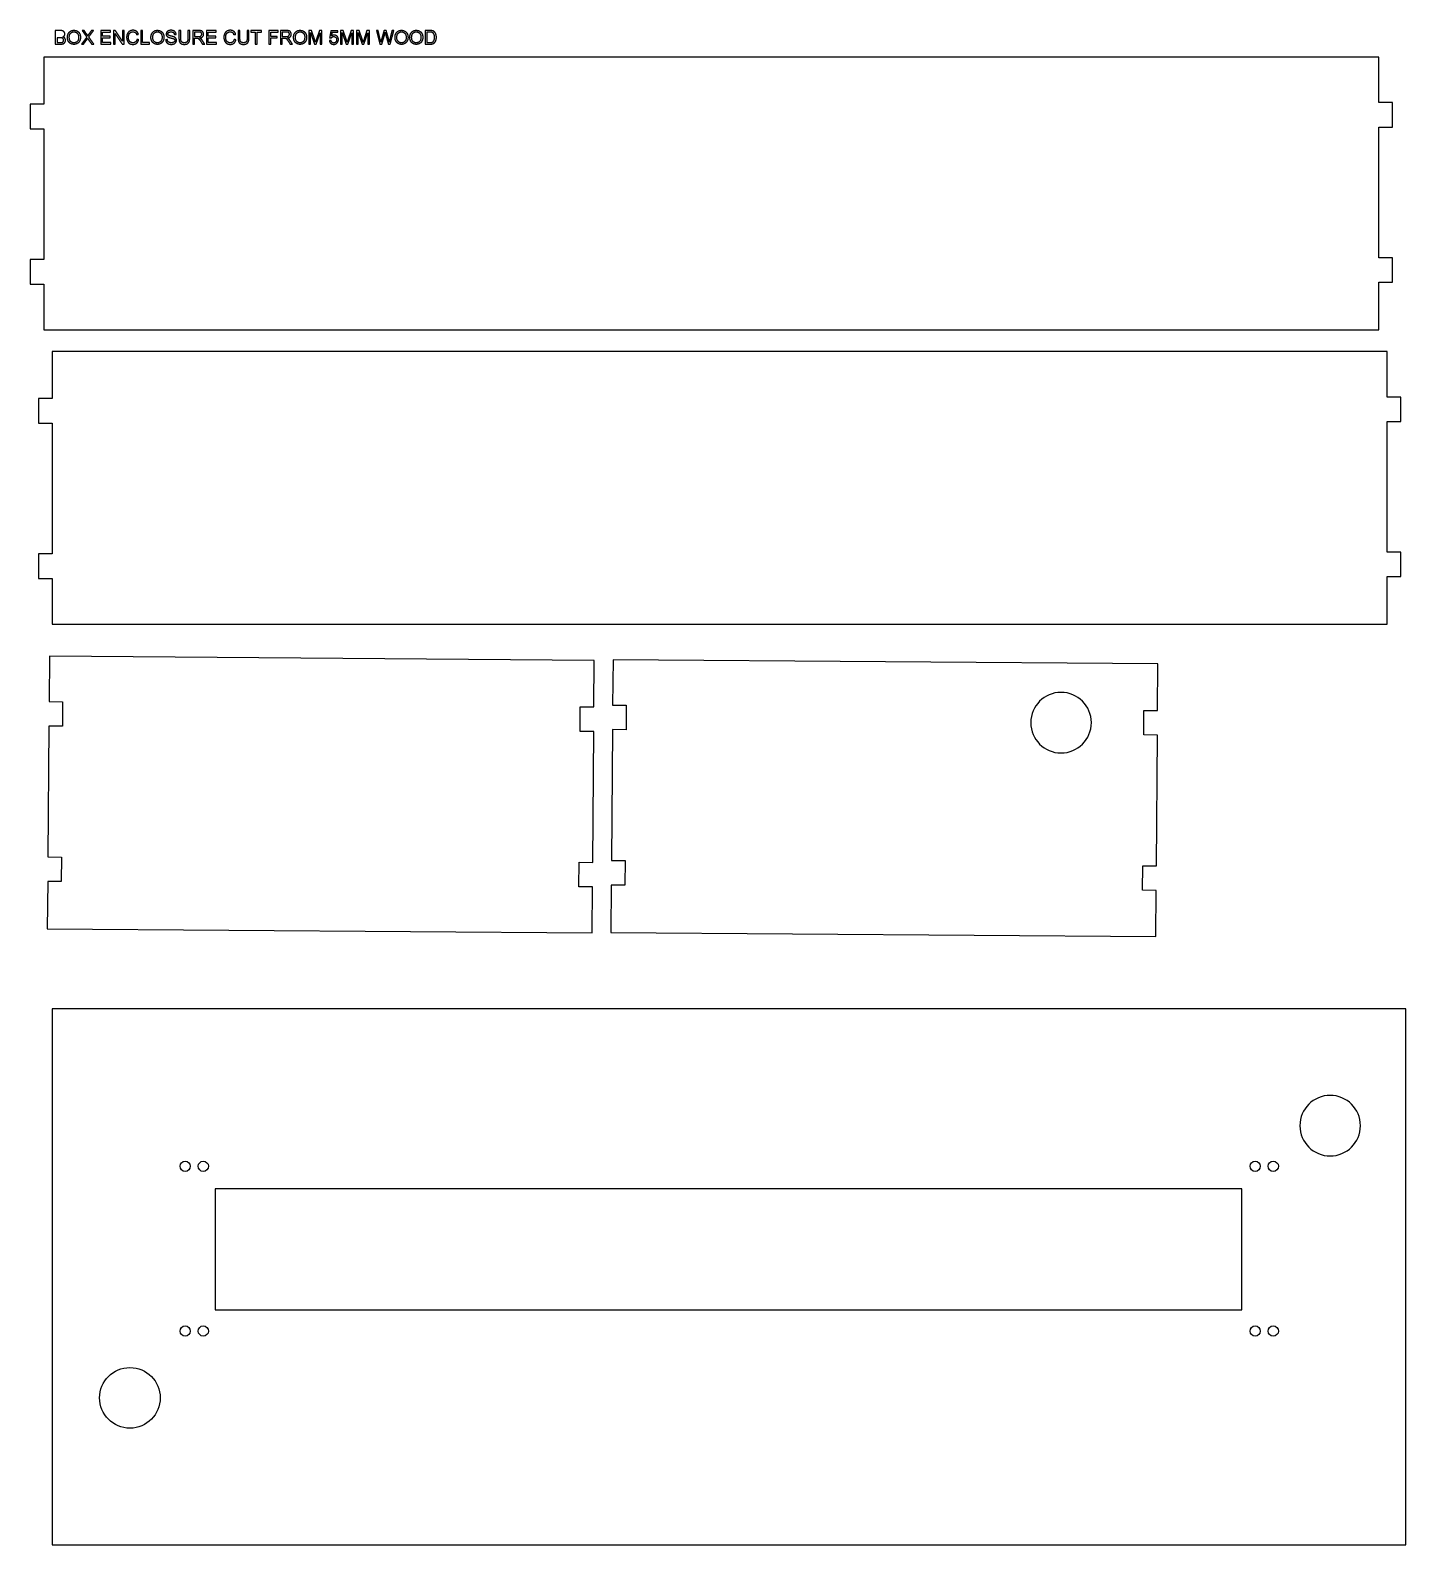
# Model space of a CAD drawing. Header units: millimetres. Extents: x -187 to 318, y -261 to 295.
import ezdxf

# ---------------------------------------------------------------- set-up
doc = ezdxf.new("R2010")
doc.units = ezdxf.units.MM
doc.layers.add('Layer 01', color=12, linetype='Continuous', true_color=0xc80000)
doc.layers.add('Layer 03', color=5, linetype='Continuous', true_color=0x0000ff)

msp = doc.modelspace()

# ---------------------------------------------------------------- linework, layer by layer
at = {"layer": 'Layer 01'}
for p, q in [((-176.16, 294.7), (-178.03, 294.7)), ((-178.03, 294.7), (-178.03, 289.7)), ((-167.41, 294.7), (-168.2, 294.7)), ((-168.2, 294.7), (-166.49, 292.31)), ((-166.5, 293.42), (-167.41, 294.7)), ((-128.68, 294.7), (-129.34, 294.7)), ((-129.34, 294.7), (-129.34, 291.82)), ((-128.68, 291.81), (-128.68, 294.7)), ((-125.35, 294.7), (-127.57, 294.7)), ((-127.57, 294.7), (-127.57, 289.7)), ((-106.96, 294.7), (-107.62, 294.7)), ((-107.62, 294.7), (-107.62, 291.82)), ((-106.96, 291.81), (-106.96, 294.7)), ((-93.17, 294.7), (-95.38, 294.7)), ((-95.38, 294.7), (-95.38, 289.7)), ((-83.95, 294.7), (-84.94, 294.7)), ((-84.94, 294.7), (-84.94, 289.7)), ((-82.76, 291.16), (-83.95, 294.7)), ((-81.06, 294.7), (-82.26, 291.22)), ((-80.17, 294.7), (-81.06, 294.7)), ((-80.17, 289.7), (-80.17, 294.7)), ((-72.31, 294.7), (-73.31, 294.7)), ((-73.31, 294.7), (-73.31, 289.7)), ((-71.13, 291.16), (-72.31, 294.7)), ((-69.43, 294.7), (-70.62, 291.22)), ((-68.54, 294.7), (-69.43, 294.7)), ((-68.54, 289.7), (-68.54, 294.7)), ((-66.5, 294.7), (-67.49, 294.7)), ((-67.49, 294.7), (-67.49, 289.7)), ((-65.31, 291.16), (-66.5, 294.7)), ((-63.61, 294.7), (-64.81, 291.22)), ((-62.72, 294.7), (-63.61, 294.7)), ((-62.72, 289.7), (-62.72, 294.7)), ((-59.49, 294.7), (-60.17, 294.7)), ((-60.17, 294.7), (-58.85, 289.7)), ((-58.73, 291.43), (-59.49, 294.7)), ((-40.55, 294.7), (-42.27, 294.7)), ((-42.27, 294.7), (-42.27, 289.7)), ((-178.03, 289.7), (-176.13, 289.7)), ((-176.21, 292.01), (-177.37, 292.01)), ((-177.37, 292.01), (-177.37, 290.29)), ((-177.37, 290.29), (-176.13, 290.29)), ((-166.49, 292.31), (-168.43, 289.7)), ((-168.43, 289.7), (-167.63, 289.7)), ((-167.63, 289.7), (-166.38, 291.45)), ((-127.57, 289.7), (-126.91, 289.7)), ((-125.32, 294.15), (-126.91, 294.15)), ((-126.91, 294.15), (-126.91, 292.5)), ((-126.91, 292.5), (-125.48, 292.5)), ((-126.91, 289.7), (-126.91, 291.92)), ((-126.91, 291.92), (-126.14, 291.92)), ((-95.38, 289.7), (-94.72, 289.7)), ((-93.14, 294.15), (-94.72, 294.15)), ((-94.72, 294.15), (-94.72, 292.5)), ((-94.72, 292.5), (-93.3, 292.5)), ((-94.72, 289.7), (-94.72, 291.92)), ((-94.72, 291.92), (-93.95, 291.92)), ((-84.94, 289.7), (-84.31, 289.7)), ((-84.31, 289.7), (-84.31, 293.96)), ((-84.31, 293.96), (-82.86, 289.7)), ((-82.86, 289.7), (-82.26, 289.7)), ((-82.26, 289.7), (-80.81, 293.89)), ((-80.81, 293.89), (-80.81, 289.7)), ((-80.81, 289.7), (-80.17, 289.7)), ((-73.31, 289.7), (-72.67, 289.7)), ((-72.67, 289.7), (-72.67, 293.96)), ((-72.67, 293.96), (-71.22, 289.7)), ((-71.22, 289.7), (-70.63, 289.7)), ((-70.63, 289.7), (-69.18, 293.89)), ((-69.18, 293.89), (-69.18, 289.7)), ((-69.18, 289.7), (-68.54, 289.7)), ((-67.49, 289.7), (-66.85, 289.7)), ((-66.85, 289.7), (-66.85, 293.96)), ((-66.85, 293.96), (-65.41, 289.7)), ((-65.41, 289.7), (-64.81, 289.7)), ((-64.81, 289.7), (-63.36, 293.89)), ((-63.36, 293.89), (-63.36, 289.7)), ((-63.36, 289.7), (-62.72, 289.7)), ((-58.85, 289.7), (-58.17, 289.7)), ((-58.17, 289.7), (-57.11, 293.51)), ((-42.27, 289.7), (-40.47, 289.7)), ((-40.56, 294.11), (-41.61, 294.11)), ((-41.61, 294.11), (-41.61, 290.29)), ((-41.61, 290.29), (-40.54, 290.29))]:
    msp.add_line(p, q, dxfattribs=at)
for points, knots in [([(-175.2, 292.36), (-174.85, 292.54), (-174.67, 292.82), (-174.5, 293.1), (-174.5, 293.42), (-174.5, 293.77), (-174.7, 294.08), (-174.89, 294.4), (-175.24, 294.55), (-175.58, 294.7), (-176.16, 294.7)], [-7, -7, -7, -6, -6, -5, -5, -4, -4, -3, -3, -2, -2, -2]), ([(-173.55, 292.14), (-173.55, 291.48), (-173.26, 290.89), (-172.98, 290.3), (-172.42, 289.96), (-171.86, 289.62), (-171.16, 289.62), (-170.51, 289.62), (-169.95, 289.93), (-169.38, 290.24), (-169.08, 290.84), (-168.77, 291.44), (-168.77, 292.2), (-168.77, 292.95), (-169.06, 293.54), (-169.35, 294.13), (-169.91, 294.46), (-170.46, 294.79), (-171.16, 294.79), (-172.21, 294.79), (-172.88, 294.09), (-173.55, 293.38), (-173.55, 292.14)], [-11, -11, -11, -10, -10, -9, -9, -8, -8, -7, -7, -6, -6, -5, -5, -4, -4, -3, -3, -2, -2, -1, -1, 0, 0, 0]), ([(-147.49, 293.33), (-147.69, 294.02), (-148.2, 294.4), (-148.71, 294.79), (-149.46, 294.79), (-150.12, 294.79), (-150.67, 294.48), (-151.22, 294.18), (-151.52, 293.6), (-151.82, 293.02), (-151.82, 292.24), (-151.82, 291.52), (-151.55, 290.9), (-151.29, 290.28), (-150.78, 289.95), (-150.28, 289.62), (-149.47, 289.62), (-148.69, 289.62), (-148.15, 290.05), (-147.61, 290.47), (-147.4, 291.29)], [-21, -21, -21, -20, -20, -19, -19, -18, -18, -17, -17, -16, -16, -15, -15, -14, -14, -13, -13, -12, -12, -11, -11, -11]), ([(-142.9, 292.14), (-142.9, 291.48), (-142.62, 290.89), (-142.33, 290.3), (-141.78, 289.96), (-141.22, 289.62), (-140.52, 289.62), (-139.86, 289.62), (-139.3, 289.93), (-138.74, 290.24), (-138.43, 290.84), (-138.13, 291.44), (-138.13, 292.2), (-138.13, 292.95), (-138.42, 293.54), (-138.71, 294.13), (-139.26, 294.46), (-139.82, 294.79), (-140.51, 294.79), (-141.57, 294.79), (-142.24, 294.09), (-142.9, 293.38), (-142.9, 292.14)], [-11, -11, -11, -10, -10, -9, -9, -8, -8, -7, -7, -6, -6, -5, -5, -4, -4, -3, -3, -2, -2, -1, -1, 0, 0, 0]), ([(-133.67, 293.29), (-133.69, 293.73), (-133.92, 294.08), (-134.15, 294.43), (-134.57, 294.61), (-134.99, 294.79), (-135.55, 294.79), (-136.05, 294.79), (-136.47, 294.62), (-136.88, 294.45), (-137.09, 294.12), (-137.31, 293.79), (-137.31, 293.41), (-137.31, 293.07), (-137.13, 292.79), (-136.96, 292.51), (-136.6, 292.32), (-136.32, 292.18), (-135.63, 292.01), (-134.95, 291.85), (-134.74, 291.77), (-134.43, 291.65), (-134.3, 291.47), (-134.16, 291.3), (-134.16, 291.06), (-134.16, 290.83), (-134.3, 290.63), (-134.44, 290.44), (-134.73, 290.33), (-135.02, 290.21), (-135.4, 290.21), (-135.83, 290.21), (-136.17, 290.36), (-136.51, 290.51), (-136.67, 290.75), (-136.83, 290.99), (-136.88, 291.36)], [-34, -34, -34, -33, -33, -32, -32, -31, -31, -30, -30, -29, -29, -28, -28, -27, -27, -26, -26, -25, -25, -24, -24, -23, -23, -22, -22, -21, -21, -20, -20, -19, -19, -18, -18, -17, -17, -16, -16, -16]), ([(-124.98, 291.98), (-124.26, 292.08), (-123.92, 292.44), (-123.57, 292.81), (-123.57, 293.34), (-123.57, 293.75), (-123.78, 294.09), (-123.99, 294.43), (-124.34, 294.57), (-124.68, 294.7), (-125.35, 294.7)], [-7, -7, -7, -6, -6, -5, -5, -4, -4, -3, -3, -2, -2, -2]), ([(-111.8, 293.33), (-112, 294.02), (-112.51, 294.4), (-113.02, 294.79), (-113.77, 294.79), (-114.43, 294.79), (-114.99, 294.48), (-115.54, 294.18), (-115.83, 293.6), (-116.13, 293.02), (-116.13, 292.24), (-116.13, 291.52), (-115.87, 290.9), (-115.6, 290.28), (-115.1, 289.95), (-114.59, 289.62), (-113.78, 289.62), (-113, 289.62), (-112.46, 290.05), (-111.92, 290.47), (-111.71, 291.29)], [-21, -21, -21, -20, -20, -19, -19, -18, -18, -17, -17, -16, -16, -15, -15, -14, -14, -13, -13, -12, -12, -11, -11, -11]), ([(-92.8, 291.98), (-92.08, 292.08), (-91.73, 292.44), (-91.39, 292.81), (-91.39, 293.34), (-91.39, 293.75), (-91.6, 294.09), (-91.8, 294.43), (-92.15, 294.57), (-92.5, 294.7), (-93.17, 294.7)], [-7, -7, -7, -6, -6, -5, -5, -4, -4, -3, -3, -2, -2, -2]), ([(-90.55, 292.14), (-90.55, 291.48), (-90.27, 290.89), (-89.98, 290.3), (-89.42, 289.96), (-88.87, 289.62), (-88.16, 289.62), (-87.51, 289.62), (-86.95, 289.93), (-86.39, 290.24), (-86.08, 290.84), (-85.77, 291.44), (-85.77, 292.2), (-85.77, 292.95), (-86.07, 293.54), (-86.36, 294.13), (-86.91, 294.46), (-87.47, 294.79), (-88.16, 294.79), (-89.22, 294.79), (-89.88, 294.09), (-90.55, 293.38), (-90.55, 292.14)], [-11, -11, -11, -10, -10, -9, -9, -8, -8, -7, -7, -6, -6, -5, -5, -4, -4, -3, -3, -2, -2, -1, -1, 0, 0, 0]), ([(-53.33, 292.14), (-53.33, 291.48), (-53.04, 290.89), (-52.76, 290.3), (-52.2, 289.96), (-51.65, 289.62), (-50.94, 289.62), (-50.29, 289.62), (-49.73, 289.93), (-49.17, 290.24), (-48.86, 290.84), (-48.55, 291.44), (-48.55, 292.2), (-48.55, 292.95), (-48.84, 293.54), (-49.13, 294.13), (-49.69, 294.46), (-50.25, 294.79), (-50.94, 294.79), (-51.99, 294.79), (-52.66, 294.09), (-53.33, 293.38), (-53.33, 292.14)], [-11, -11, -11, -10, -10, -9, -9, -8, -8, -7, -7, -6, -6, -5, -5, -4, -4, -3, -3, -2, -2, -1, -1, 0, 0, 0]), ([(-47.9, 292.14), (-47.9, 291.48), (-47.61, 290.89), (-47.33, 290.3), (-46.77, 289.96), (-46.22, 289.62), (-45.51, 289.62), (-44.86, 289.62), (-44.3, 289.93), (-43.74, 290.24), (-43.43, 290.84), (-43.12, 291.44), (-43.12, 292.2), (-43.12, 292.95), (-43.41, 293.54), (-43.71, 294.13), (-44.26, 294.46), (-44.82, 294.79), (-45.51, 294.79), (-46.57, 294.79), (-47.23, 294.09), (-47.9, 293.38), (-47.9, 292.14)], [-11, -11, -11, -10, -10, -9, -9, -8, -8, -7, -7, -6, -6, -5, -5, -4, -4, -3, -3, -2, -2, -1, -1, 0, 0, 0]), ([(-40.47, 289.7), (-40.01, 289.7), (-39.66, 289.79), (-39.32, 289.88), (-39.07, 290.04), (-38.82, 290.21), (-38.61, 290.49), (-38.41, 290.78), (-38.27, 291.22), (-38.14, 291.66), (-38.14, 292.23), (-38.14, 292.9), (-38.34, 293.42), (-38.53, 293.94), (-38.93, 294.27), (-39.23, 294.53), (-39.66, 294.63), (-39.97, 294.7), (-40.55, 294.7)], [-11, -11, -11, -10, -10, -9, -9, -8, -8, -7, -7, -6, -6, -5, -5, -4, -4, -3, -3, -2, -2, -2]), ([(-176.13, 290.29), (-175.8, 290.29), (-175.68, 290.32), (-175.45, 290.36), (-175.29, 290.45), (-175.14, 290.55), (-175.04, 290.73), (-174.94, 290.91), (-174.94, 291.15), (-174.94, 291.43), (-175.09, 291.64), (-175.23, 291.85), (-175.48, 291.93), (-175.74, 292.01), (-176.21, 292.01)], [1, 1, 1, 2, 2, 3, 3, 4, 4, 5, 5, 6, 6, 7, 7, 8, 8, 8]), ([(-176.13, 289.7), (-175.65, 289.7), (-175.32, 289.79), (-174.99, 289.87), (-174.77, 290.04), (-174.55, 290.2), (-174.41, 290.5), (-174.26, 290.8), (-174.26, 291.15), (-174.26, 291.59), (-174.5, 291.91), (-174.74, 292.23), (-175.2, 292.36)], [-13, -13, -13, -12, -12, -11, -11, -10, -10, -9, -9, -8, -8, -7, -7, -7]), ([(-172.87, 292.13), (-172.87, 291.22), (-172.38, 290.71), (-171.9, 290.19), (-171.16, 290.19), (-170.42, 290.19), (-169.93, 290.71), (-169.45, 291.24), (-169.45, 292.2), (-169.45, 292.81), (-169.66, 293.26), (-169.86, 293.72), (-170.26, 293.97), (-170.66, 294.22), (-171.15, 294.22), (-171.85, 294.22), (-172.36, 293.74), (-172.87, 293.26), (-172.87, 292.13)], [0, 0, 0, 1, 1, 2, 2, 3, 3, 4, 4, 5, 5, 6, 6, 7, 7, 8, 8, 9, 9, 9]), ([(-148.06, 291.46), (-148.2, 290.83), (-148.58, 290.51), (-148.97, 290.19), (-149.52, 290.19), (-149.98, 290.19), (-150.37, 290.42), (-150.76, 290.66), (-150.95, 291.13), (-151.14, 291.61), (-151.14, 292.24), (-151.14, 292.74), (-150.98, 293.2), (-150.82, 293.67), (-150.44, 293.94), (-150.05, 294.22), (-149.47, 294.22), (-148.97, 294.22), (-148.64, 293.97), (-148.31, 293.72), (-148.14, 293.18)], [-32, -32, -32, -31, -31, -30, -30, -29, -29, -28, -28, -27, -27, -26, -26, -25, -25, -24, -24, -23, -23, -22, -22, -22]), ([(-142.22, 292.13), (-142.22, 291.22), (-141.74, 290.71), (-141.25, 290.19), (-140.52, 290.19), (-139.77, 290.19), (-139.29, 290.71), (-138.81, 291.24), (-138.81, 292.2), (-138.81, 292.81), (-139.01, 293.26), (-139.22, 293.72), (-139.62, 293.97), (-140.01, 294.22), (-140.51, 294.22), (-141.21, 294.22), (-141.72, 293.74), (-142.22, 293.26), (-142.22, 292.13)], [0, 0, 0, 1, 1, 2, 2, 3, 3, 4, 4, 5, 5, 6, 6, 7, 7, 8, 8, 9, 9, 9]), ([(-137.5, 291.31), (-137.49, 290.81), (-137.22, 290.41), (-136.96, 290.01), (-136.51, 289.82), (-136.05, 289.62), (-135.37, 289.62), (-134.83, 289.62), (-134.41, 289.82), (-133.98, 290.01), (-133.75, 290.36), (-133.52, 290.72), (-133.52, 291.12), (-133.52, 291.52), (-133.73, 291.83), (-133.94, 292.13), (-134.37, 292.34), (-134.67, 292.47), (-135.48, 292.65), (-136.29, 292.84), (-136.48, 293.01), (-136.67, 293.18), (-136.67, 293.45), (-136.67, 293.76), (-136.4, 293.98), (-136.12, 294.2), (-135.52, 294.2), (-134.95, 294.2), (-134.65, 293.96), (-134.36, 293.72), (-134.31, 293.25)], [-50, -50, -50, -49, -49, -48, -48, -47, -47, -46, -46, -45, -45, -44, -44, -43, -43, -42, -42, -41, -41, -40, -40, -39, -39, -38, -38, -37, -37, -36, -36, -35, -35, -35]), ([(-132.61, 291.81), (-132.61, 291.02), (-132.42, 290.56), (-132.23, 290.1), (-131.78, 289.86), (-131.33, 289.62), (-130.63, 289.62), (-129.91, 289.62), (-129.46, 289.9), (-129.02, 290.18), (-128.85, 290.62), (-128.68, 291.06), (-128.68, 291.81)], [-8, -8, -8, -7, -7, -6, -6, -5, -5, -4, -4, -3, -3, -2, -2, -2]), ([(-129.34, 291.82), (-129.34, 290.88), (-129.65, 290.55), (-129.96, 290.22), (-130.69, 290.22), (-131.12, 290.22), (-131.41, 290.38), (-131.7, 290.55), (-131.83, 290.86), (-131.95, 291.17), (-131.95, 291.82)], [-16, -16, -16, -15, -15, -14, -14, -13, -13, -12, -12, -11, -11, -11]), ([(-125.77, 291.9), (-125.62, 291.86), (-125.47, 291.77), (-125.32, 291.67), (-125.13, 291.43), (-124.95, 291.19), (-124.66, 290.74)], [-15, -15, -15, -14, -14, -13, -13, -12, -12, -12]), ([(-125.48, 292.5), (-125.03, 292.5), (-124.78, 292.59), (-124.52, 292.68), (-124.39, 292.89), (-124.25, 293.1), (-124.25, 293.34), (-124.25, 293.69), (-124.51, 293.92), (-124.77, 294.15), (-125.32, 294.15)], [1, 1, 1, 2, 2, 3, 3, 4, 4, 5, 5, 6, 6, 6]), ([(-124.03, 291.06), (-124.29, 291.46), (-124.58, 291.73), (-124.72, 291.85), (-124.98, 291.98)], [-9, -9, -9, -8, -8, -7, -7, -7]), ([(-112.38, 291.46), (-112.51, 290.83), (-112.9, 290.51), (-113.28, 290.19), (-113.84, 290.19), (-114.3, 290.19), (-114.69, 290.42), (-115.08, 290.66), (-115.26, 291.13), (-115.45, 291.61), (-115.45, 292.24), (-115.45, 292.74), (-115.29, 293.2), (-115.14, 293.67), (-114.75, 293.94), (-114.36, 294.22), (-113.79, 294.22), (-113.29, 294.22), (-112.96, 293.97), (-112.62, 293.72), (-112.45, 293.18)], [-32, -32, -32, -31, -31, -30, -30, -29, -29, -28, -28, -27, -27, -26, -26, -25, -25, -24, -24, -23, -23, -22, -22, -22]), ([(-110.89, 291.81), (-110.89, 291.02), (-110.7, 290.56), (-110.51, 290.1), (-110.06, 289.86), (-109.62, 289.62), (-108.91, 289.62), (-108.19, 289.62), (-107.75, 289.9), (-107.3, 290.18), (-107.13, 290.62), (-106.96, 291.06), (-106.96, 291.81)], [-8, -8, -8, -7, -7, -6, -6, -5, -5, -4, -4, -3, -3, -2, -2, -2]), ([(-107.62, 291.82), (-107.62, 290.88), (-107.93, 290.55), (-108.24, 290.22), (-108.97, 290.22), (-109.4, 290.22), (-109.69, 290.38), (-109.99, 290.55), (-110.11, 290.86), (-110.23, 291.17), (-110.23, 291.82)], [-16, -16, -16, -15, -15, -14, -14, -13, -13, -12, -12, -11, -11, -11]), ([(-93.59, 291.9), (-93.43, 291.86), (-93.28, 291.77), (-93.14, 291.67), (-92.95, 291.43), (-92.76, 291.19), (-92.47, 290.74)], [-15, -15, -15, -14, -14, -13, -13, -12, -12, -12]), ([(-93.3, 292.5), (-92.85, 292.5), (-92.59, 292.59), (-92.34, 292.68), (-92.2, 292.89), (-92.07, 293.1), (-92.07, 293.34), (-92.07, 293.69), (-92.33, 293.92), (-92.58, 294.15), (-93.14, 294.15)], [1, 1, 1, 2, 2, 3, 3, 4, 4, 5, 5, 6, 6, 6]), ([(-91.85, 291.06), (-92.11, 291.46), (-92.4, 291.73), (-92.53, 291.85), (-92.8, 291.98)], [-9, -9, -9, -8, -8, -7, -7, -7]), ([(-89.87, 292.13), (-89.87, 291.22), (-89.39, 290.71), (-88.9, 290.19), (-88.17, 290.19), (-87.42, 290.19), (-86.94, 290.71), (-86.46, 291.24), (-86.46, 292.2), (-86.46, 292.81), (-86.66, 293.26), (-86.87, 293.72), (-87.27, 293.97), (-87.66, 294.22), (-88.16, 294.22), (-88.86, 294.22), (-89.36, 293.74), (-89.87, 293.26), (-89.87, 292.13)], [0, 0, 0, 1, 1, 2, 2, 3, 3, 4, 4, 5, 5, 6, 6, 7, 7, 8, 8, 9, 9, 9]), ([(-77.42, 291.01), (-77.36, 290.38), (-76.92, 290), (-76.49, 289.62), (-75.81, 289.62), (-74.98, 289.62), (-74.5, 290.23), (-74.1, 290.72), (-74.1, 291.4), (-74.1, 292.11), (-74.55, 292.56), (-75, 293.02), (-75.66, 293.02), (-76.15, 293.02), (-76.6, 292.7)], [-29, -29, -29, -28, -28, -27, -27, -26, -26, -25, -25, -24, -24, -23, -23, -22, -22, -22]), ([(-76.73, 291.99), (-76.6, 292.21), (-76.36, 292.34), (-76.12, 292.48), (-75.82, 292.48), (-75.34, 292.48), (-75.05, 292.17), (-74.76, 291.87), (-74.76, 291.34), (-74.76, 290.79), (-75.06, 290.46), (-75.37, 290.12), (-75.81, 290.12), (-76.18, 290.12), (-76.44, 290.36), (-76.7, 290.6), (-76.77, 291.07)], [-16, -16, -16, -15, -15, -14, -14, -13, -13, -12, -12, -11, -11, -10, -10, -9, -9, -8, -8, -8]), ([(-52.65, 292.13), (-52.65, 291.22), (-52.16, 290.71), (-51.68, 290.19), (-50.94, 290.19), (-50.2, 290.19), (-49.72, 290.71), (-49.23, 291.24), (-49.23, 292.2), (-49.23, 292.81), (-49.44, 293.26), (-49.65, 293.72), (-50.04, 293.97), (-50.44, 294.22), (-50.93, 294.22), (-51.64, 294.22), (-52.14, 293.74), (-52.65, 293.26), (-52.65, 292.13)], [0, 0, 0, 1, 1, 2, 2, 3, 3, 4, 4, 5, 5, 6, 6, 7, 7, 8, 8, 9, 9, 9]), ([(-47.22, 292.13), (-47.22, 291.22), (-46.73, 290.71), (-46.25, 290.19), (-45.52, 290.19), (-44.77, 290.19), (-44.29, 290.71), (-43.8, 291.24), (-43.8, 292.2), (-43.8, 292.81), (-44.01, 293.26), (-44.22, 293.72), (-44.61, 293.97), (-45.01, 294.22), (-45.51, 294.22), (-46.21, 294.22), (-46.71, 293.74), (-47.22, 293.26), (-47.22, 292.13)], [0, 0, 0, 1, 1, 2, 2, 3, 3, 4, 4, 5, 5, 6, 6, 7, 7, 8, 8, 9, 9, 9]), ([(-40.54, 290.29), (-40.05, 290.29), (-39.77, 290.39), (-39.49, 290.48), (-39.32, 290.65), (-39.08, 290.88), (-38.95, 291.28), (-38.82, 291.67), (-38.82, 292.24), (-38.82, 293.02), (-39.08, 293.45), (-39.34, 293.87), (-39.7, 294.01), (-39.97, 294.11), (-40.56, 294.11)], [1, 1, 1, 2, 2, 3, 3, 4, 4, 5, 5, 6, 6, 7, 7, 8, 8, 8])]:
    msp.add_open_spline(points, degree=2, knots=knots, dxfattribs=at)
for points in [[(-165.74, 292.35), (-164.86, 293.52), (-163.98, 294.7)], [(-164.7, 294.7), (-165.2, 294.04), (-165.71, 293.38)], [(-163.98, 294.7), (-164.34, 294.7), (-164.7, 294.7)], [(-157.7, 294.7), (-159.5, 294.7), (-161.31, 294.7)], [(-161.31, 294.7), (-161.31, 292.2), (-161.31, 289.7)], [(-157.7, 294.11), (-157.7, 294.41), (-157.7, 294.7)], [(-156, 294.7), (-156.33, 294.7), (-156.67, 294.7)], [(-156.67, 294.7), (-156.67, 292.2), (-156.67, 289.7)], [(-153.37, 290.78), (-154.68, 292.74), (-156, 294.7)], [(-152.74, 294.7), (-153.05, 294.7), (-153.37, 294.7)], [(-153.37, 294.7), (-153.37, 292.74), (-153.37, 290.78)], [(-152.74, 289.7), (-152.74, 292.2), (-152.74, 294.7)], [(-145.95, 294.7), (-146.28, 294.7), (-146.61, 294.7)], [(-146.61, 294.7), (-146.61, 292.2), (-146.61, 289.7)], [(-145.95, 290.29), (-145.95, 292.5), (-145.95, 294.7)], [(-131.95, 294.7), (-132.28, 294.7), (-132.61, 294.7)], [(-132.61, 294.7), (-132.61, 293.26), (-132.61, 291.81)], [(-131.95, 291.82), (-131.95, 293.26), (-131.95, 294.7)], [(-118.91, 294.7), (-120.72, 294.7), (-122.52, 294.7)], [(-122.52, 294.7), (-122.52, 292.2), (-122.52, 289.7)], [(-118.91, 294.11), (-118.91, 294.41), (-118.91, 294.7)], [(-110.23, 294.7), (-110.56, 294.7), (-110.89, 294.7)], [(-110.89, 294.7), (-110.89, 293.26), (-110.89, 291.81)], [(-110.23, 291.82), (-110.23, 293.26), (-110.23, 294.7)], [(-102.27, 294.7), (-104.25, 294.7), (-106.23, 294.7)], [(-106.23, 294.7), (-106.23, 294.41), (-106.23, 294.11)], [(-102.27, 294.11), (-102.27, 294.41), (-102.27, 294.7)], [(-96.25, 294.7), (-97.94, 294.7), (-99.62, 294.7)], [(-99.62, 294.7), (-99.62, 292.2), (-99.62, 289.7)], [(-96.25, 294.11), (-96.25, 294.41), (-96.25, 294.7)], [(-76.82, 294.63), (-77.07, 293.35), (-77.31, 292.07)], [(-74.34, 294.63), (-75.58, 294.63), (-76.82, 294.63)], [(-74.34, 294.05), (-74.34, 294.34), (-74.34, 294.63)], [(-57.35, 294.7), (-57.82, 293.01), (-58.3, 291.33)], [(-56.55, 294.7), (-56.95, 294.7), (-57.35, 294.7)], [(-55.83, 292.17), (-56.19, 293.44), (-56.55, 294.7)], [(-54.41, 294.7), (-54.8, 293.1), (-55.19, 291.49)], [(-55.12, 289.7), (-54.43, 292.2), (-53.75, 294.7)], [(-53.75, 294.7), (-54.08, 294.7), (-54.41, 294.7)], [(-166.1, 292.81), (-166.22, 293.02), (-166.5, 293.42)], [(-166.38, 291.45), (-166.31, 291.55), (-166.14, 291.82)], [(-166.14, 291.82), (-166.03, 291.64), (-165.92, 291.49)], [(-165.71, 293.38), (-165.93, 293.08), (-166.1, 292.81)], [(-165.92, 291.49), (-165.29, 290.6), (-164.66, 289.7)], [(-163.85, 289.7), (-164.79, 291.03), (-165.74, 292.35)], [(-164.66, 289.7), (-164.25, 289.7), (-163.85, 289.7)], [(-161.31, 289.7), (-159.45, 289.7), (-157.58, 289.7)], [(-160.65, 292.58), (-160.65, 293.35), (-160.65, 294.11)], [(-160.65, 294.11), (-159.17, 294.11), (-157.7, 294.11)], [(-157.88, 292.58), (-159.27, 292.58), (-160.65, 292.58)], [(-160.65, 290.29), (-160.65, 291.14), (-160.65, 292)], [(-160.65, 292), (-159.27, 292), (-157.88, 292)], [(-157.58, 290.29), (-159.11, 290.29), (-160.65, 290.29)], [(-157.88, 292), (-157.88, 292.29), (-157.88, 292.58)], [(-157.58, 289.7), (-157.58, 290), (-157.58, 290.29)], [(-156.67, 289.7), (-156.36, 289.7), (-156.04, 289.7)], [(-156.04, 289.7), (-156.04, 291.67), (-156.04, 293.63)], [(-156.04, 293.63), (-154.73, 291.67), (-153.42, 289.7)], [(-153.42, 289.7), (-153.08, 289.7), (-152.74, 289.7)], [(-148.14, 293.18), (-147.81, 293.25), (-147.49, 293.33)], [(-147.4, 291.29), (-147.73, 291.37), (-148.06, 291.46)], [(-146.61, 289.7), (-145.05, 289.7), (-143.49, 289.7)], [(-143.49, 290.29), (-144.72, 290.29), (-145.95, 290.29)], [(-143.49, 289.7), (-143.49, 290), (-143.49, 290.29)], [(-136.88, 291.36), (-137.19, 291.34), (-137.5, 291.31)], [(-134.31, 293.25), (-133.99, 293.27), (-133.67, 293.29)], [(-126.14, 291.92), (-125.88, 291.92), (-125.77, 291.9)], [(-124.66, 290.74), (-124.33, 290.22), (-124, 289.7)], [(-123.16, 289.7), (-123.6, 290.38), (-124.03, 291.06)], [(-124, 289.7), (-123.58, 289.7), (-123.16, 289.7)], [(-122.52, 289.7), (-120.66, 289.7), (-118.79, 289.7)], [(-121.86, 292.58), (-121.86, 293.35), (-121.86, 294.11)], [(-121.86, 294.11), (-120.39, 294.11), (-118.91, 294.11)], [(-119.1, 292.58), (-120.48, 292.58), (-121.86, 292.58)], [(-121.86, 290.29), (-121.86, 291.14), (-121.86, 292)], [(-121.86, 292), (-120.48, 292), (-119.1, 292)], [(-118.79, 290.29), (-120.33, 290.29), (-121.86, 290.29)], [(-119.1, 292), (-119.1, 292.29), (-119.1, 292.58)], [(-118.79, 289.7), (-118.79, 290), (-118.79, 290.29)], [(-112.45, 293.18), (-112.13, 293.25), (-111.8, 293.33)], [(-111.71, 291.29), (-112.05, 291.37), (-112.38, 291.46)], [(-106.23, 294.11), (-105.41, 294.11), (-104.59, 294.11)], [(-104.59, 294.11), (-104.59, 291.91), (-104.59, 289.7)], [(-104.59, 289.7), (-104.26, 289.7), (-103.93, 289.7)], [(-103.93, 289.7), (-103.93, 291.91), (-103.93, 294.11)], [(-103.93, 294.11), (-103.1, 294.11), (-102.27, 294.11)], [(-99.62, 289.7), (-99.29, 289.7), (-98.96, 289.7)], [(-98.96, 292.56), (-98.96, 293.34), (-98.96, 294.11)], [(-98.96, 294.11), (-97.61, 294.11), (-96.25, 294.11)], [(-96.62, 292.56), (-97.79, 292.56), (-98.96, 292.56)], [(-98.96, 289.7), (-98.96, 290.84), (-98.96, 291.97)], [(-98.96, 291.97), (-97.79, 291.97), (-96.62, 291.97)], [(-96.62, 291.97), (-96.62, 292.27), (-96.62, 292.56)], [(-93.95, 291.92), (-93.7, 291.92), (-93.59, 291.9)], [(-92.47, 290.74), (-92.14, 290.22), (-91.81, 289.7)], [(-90.98, 289.7), (-91.41, 290.38), (-91.85, 291.06)], [(-91.81, 289.7), (-91.39, 289.7), (-90.98, 289.7)], [(-82.53, 290.42), (-82.6, 290.67), (-82.76, 291.16)], [(-82.26, 291.22), (-82.44, 290.7), (-82.53, 290.42)], [(-76.77, 291.07), (-77.1, 291.04), (-77.42, 291.01)], [(-77.31, 292.07), (-77.02, 292.03), (-76.73, 291.99)], [(-76.6, 292.7), (-76.47, 293.38), (-76.33, 294.05)], [(-76.33, 294.05), (-75.34, 294.05), (-74.34, 294.05)], [(-70.89, 290.42), (-70.97, 290.67), (-71.13, 291.16)], [(-70.62, 291.22), (-70.8, 290.7), (-70.89, 290.42)], [(-65.08, 290.42), (-65.15, 290.67), (-65.31, 291.16)], [(-64.81, 291.22), (-64.99, 290.7), (-65.08, 290.42)], [(-58.52, 290.4), (-58.61, 290.91), (-58.73, 291.43)], [(-58.3, 291.33), (-58.33, 291.2), (-58.52, 290.4)], [(-57.11, 293.51), (-57.04, 293.75), (-56.96, 294.1)], [(-56.96, 294.1), (-56.94, 293.99), (-56.81, 293.51)], [(-56.81, 293.51), (-56.28, 291.61), (-55.75, 289.7)], [(-55.44, 290.4), (-55.56, 291.23), (-55.83, 292.17)], [(-55.75, 289.7), (-55.44, 289.7), (-55.12, 289.7)], [(-55.19, 291.49), (-55.35, 290.88), (-55.44, 290.4)]]:
    msp.add_open_spline(points, degree=2, dxfattribs=at)
at = {"layer": 'Layer 03', "color": 5, "true_color": 0x0000ff}
for p, q in [((307.8, 284.96), (-182.2, 284.96)), ((-182.2, 284.96), (-182.2, 267.67)), ((307.8, 268.24), (307.8, 284.96)), ((-182.2, 267.67), (-187.19, 267.67)), ((-187.19, 267.67), (-187.19, 258.66)), ((312.78, 268.24), (307.8, 268.24)), ((312.78, 259.27), (312.78, 268.24)), ((-187.19, 258.66), (-182.2, 258.66)), ((-182.2, 258.66), (-182.2, 210.68)), ((307.8, 211.33), (307.8, 259.27)), ((307.8, 259.27), (312.78, 259.27)), ((312.79, 211.33), (307.8, 211.33)), ((312.79, 202.35), (312.79, 211.33)), ((-182.2, 210.68), (-187.19, 210.68)), ((-187.19, 210.68), (-187.19, 201.66)), ((-187.19, 201.66), (-182.2, 201.66)), ((-182.2, 201.66), (-182.2, 184.96)), ((307.8, 184.96), (307.8, 202.35)), ((307.8, 202.35), (312.79, 202.35)), ((-182.2, 184.96), (307.8, 184.96)), ((310.8, 176.96), (-179.2, 176.96)), ((-179.2, 176.96), (-179.2, 159.67)), ((310.8, 160.24), (310.8, 176.96)), ((-179.2, 159.67), (-184.19, 159.67)), ((-184.19, 159.67), (-184.19, 150.66)), ((315.78, 160.24), (310.8, 160.24)), ((315.78, 151.27), (315.78, 160.24)), ((-184.19, 150.66), (-179.2, 150.66)), ((-179.2, 150.66), (-179.2, 102.68)), ((310.8, 103.33), (310.8, 151.27)), ((310.8, 151.27), (315.78, 151.27)), ((-179.2, 102.68), (-184.19, 102.68)), ((-184.19, 102.68), (-184.19, 93.66)), ((315.79, 103.33), (310.8, 103.33)), ((315.79, 94.35), (315.79, 103.33)), ((-184.19, 93.66), (-179.2, 93.66)), ((-179.2, 93.66), (-179.2, 76.96)), ((310.8, 76.96), (310.8, 94.35)), ((310.8, 94.35), (315.79, 94.35)), ((-179.2, 76.96), (310.8, 76.96)), ((-180.18, 65.13), (-180.31, 48.53)), ((19.81, 63.64), (-180.18, 65.13)), ((19.68, 46.54), (19.81, 63.64)), ((26.68, 63.83), (26.55, 47.23)), ((226.67, 62.34), (26.68, 63.83)), ((226.54, 45.24), (226.67, 62.34)), ((-180.31, 48.53), (-175.32, 48.49)), ((-175.32, 48.49), (-175.39, 39.49)), ((14.6, 37.58), (14.67, 46.58)), ((14.67, 46.58), (19.68, 46.54)), ((26.55, 47.23), (31.54, 47.19)), ((31.54, 47.19), (31.47, 38.19)), ((221.46, 36.28), (221.53, 45.28)), ((221.53, 45.28), (226.54, 45.24)), ((-180.38, 39.53), (-180.73, -8.47)), ((-175.39, 39.49), (-180.38, 39.53)), ((19.61, 37.54), (14.6, 37.58)), ((19.26, -10.46), (19.61, 37.54)), ((26.49, 38.23), (26.13, -9.77)), ((31.47, 38.19), (26.49, 38.23)), ((226.48, 36.24), (221.46, 36.28)), ((226.12, -11.76), (226.48, 36.24)), ((-180.73, -8.47), (-175.75, -8.51)), ((-175.75, -8.51), (-175.82, -17.51)), ((14.17, -19.42), (14.24, -10.42)), ((14.24, -10.42), (19.26, -10.46)), ((26.13, -9.77), (31.11, -9.81)), ((31.11, -9.81), (31.04, -18.81)), ((221.03, -20.72), (221.1, -11.72)), ((221.1, -11.72), (226.12, -11.76)), ((-180.8, -17.47), (-180.93, -34.87)), ((-175.82, -17.51), (-180.8, -17.47)), ((19.19, -19.46), (14.17, -19.42)), ((19.06, -36.36), (19.19, -19.46)), ((26.06, -18.77), (25.93, -36.17)), ((31.04, -18.81), (26.06, -18.77)), ((226.05, -20.76), (221.03, -20.72)), ((225.92, -37.66), (226.05, -20.76)), ((-180.93, -34.87), (19.06, -36.36)), ((25.93, -36.17), (225.92, -37.66)), ((257.5, -130.18), (-119.27, -130.18)), ((-119.27, -130.18), (-119.27, -174.58)), ((257.5, -174.58), (257.5, -130.18)), ((-119.27, -174.58), (257.5, -174.58))]:
    msp.add_line(p, q, dxfattribs=at)
at = {"layer": 'Layer 03'}
msp.add_lwpolyline([(-179.16, -260.79), (317.62, -260.79), (317.62, -64.2), (-179.16, -64.2)], close=True, dxfattribs=at)
at = {"layer": 'Layer 03', "extrusion": (0, 0, -1)}
for centre in [(-191.12, 40.79), (-289.88, -107.06)]:
    msp.add_circle(centre, 11.12, dxfattribs=at)
at = {"layer": 'Layer 03'}
for centre, radius in [((-130.35, -121.97), 1.88), ((-123.68, -121.97), 1.88), ((262.35, -121.97), 1.88), ((269.01, -121.97), 1.88), ((-130.35, -182.4), 1.88), ((-123.68, -182.4), 1.88), ((262.35, -182.4), 1.88), ((269.01, -182.4), 1.88), ((-150.62, -206.91), 11.12)]:
    msp.add_circle(centre, radius, dxfattribs=at)

doc.saveas('drawing.dxf')
